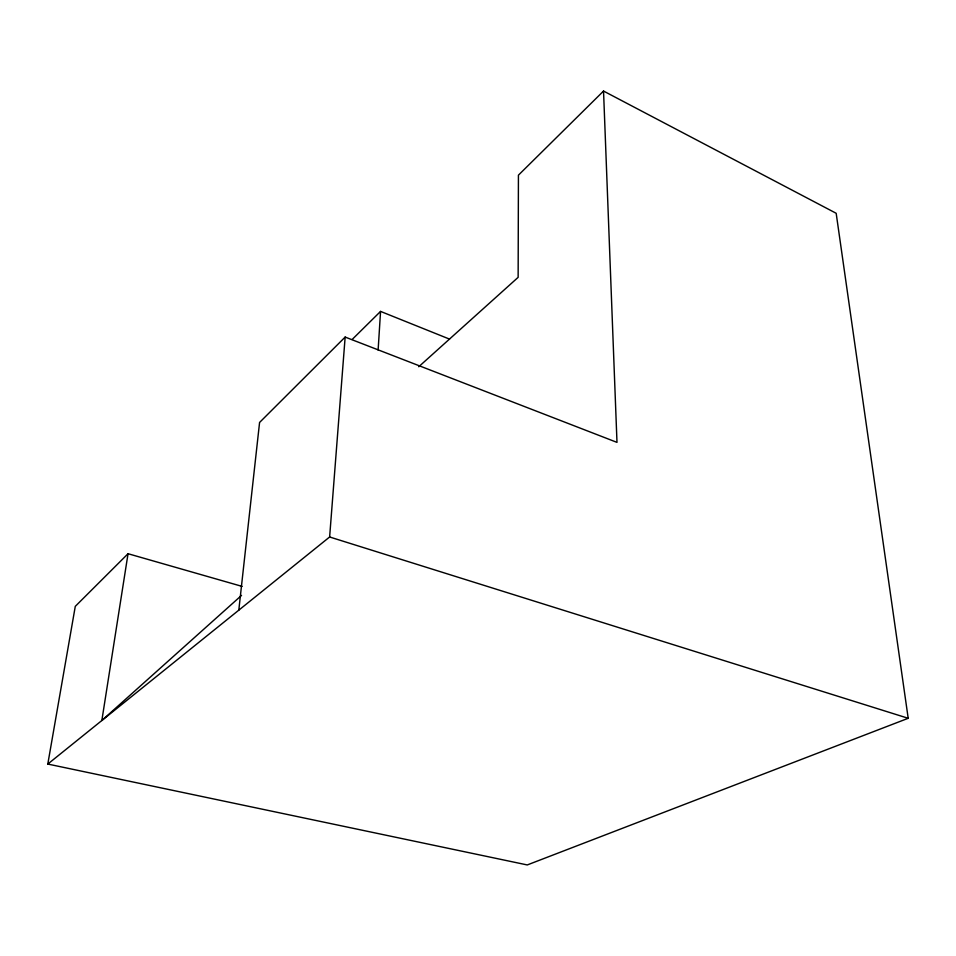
<?xml version="1.0" encoding="UTF-8"?>
<svg xmlns="http://www.w3.org/2000/svg" width="956" height="956" viewBox="0 0 956 956"><rect width="100%" height="100%" fill="white"/><g stroke="black" fill="none" stroke-linecap="round" stroke-linejoin="round"><path stroke-width="1.43" d="M378.122 350.027L380.56 311.405L449.547 339.117M47.8 764.059L329.629 536.985L345.152 337.074L616.99 442.377L603.535 91.059L836.177 213.284L908.2 718.291L527.258 864.941L47.8 764.059L75.285 606.355L128.044 553.715L242.155 586.41M238.809 610.155L259.578 422.456L345.152 337.074M128.044 553.715L101.85 720.501L241.533 595.409M352.166 339.464L380.56 311.405M603.535 91.059L518.427 175.163L518.14 277.348L418.74 366.745M329.629 536.985L908.2 718.291"/></g></svg>
